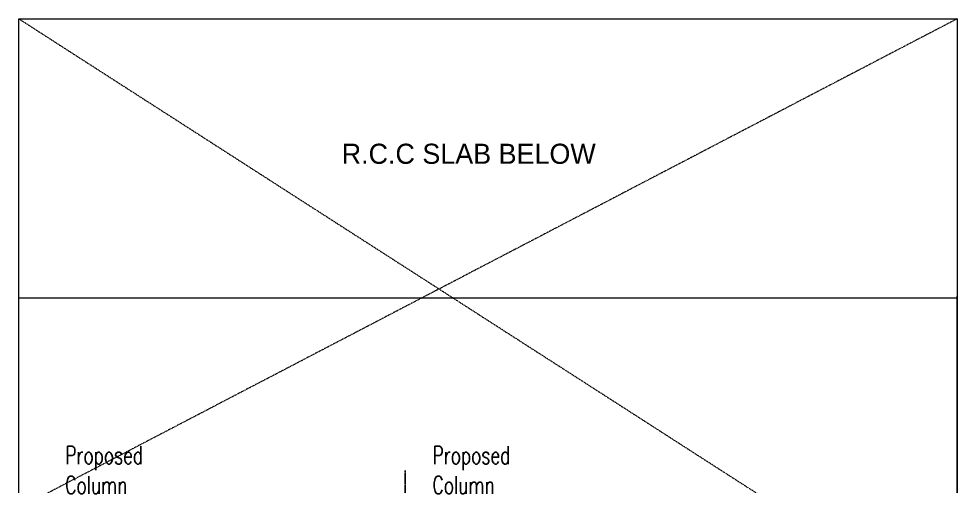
# Model space of a CAD drawing. Extents: x -95606 to 113309, y -42160 to -940.
# Drawn here: x -33012.1 to -32592.1, y -19739.5 to -19530.3 of the extents above; entities that cross this region are included whole.
import ezdxf

# ---------------------------------------------------------------- set-up
doc = ezdxf.new("R2010")
doc.units = 0
doc.header["$LTSCALE"] = 0.02
doc.header["$MEASUREMENT"] = 0
doc.linetypes.add('CENTER', pattern=[50.800000000000004, 31.75, -6.35, 6.35, -6.35])
doc.linetypes.add('CENTERX2', pattern=[101.60000000000001, 63.5, -12.7, 12.7, -12.7])
doc.layers.add('COLUMN TEXT', color=2, linetype='CONTINUOUS')
doc.layers.add('GRID', color=8, linetype='CENTER')
doc.layers.add('HACH', color=8, linetype='CONTINUOUS', lineweight=9)
doc.layers.add('Hatch', color=252, linetype='CONTINUOUS', lineweight=9)
doc.styles.add('RBH-225', font='ARIALN.TTF', dxfattribs={"height": 225})
doc.styles.add('style5', font='romans.shx', dxfattribs={"width": 0.7, "height": 8})

# ---------------------------------------------------------------- blocks, each defined once
blk = doc.blocks.new('A$C08FA64F3')
at = {"layer": 'Hatch', "color": 253, "ltscale": 0.75}
for p, q in [((-1330.751997672327, 329.9999999998872), (-910.7519976722688, 329.9999999999454)), ((-1330.751997672327, 91.49999999988722), (-1330.751997672327, 329.9999999998872)), ((-910.7519976722688, 329.9999999999454), (-910.751997672327, 9.000000000003638))]:
    blk.add_line(p, q, dxfattribs=at)
at = {"layer": 'Hatch', "color": 253, "linetype": 'CENTERX2', "ltscale": 0.12}
for p, q in [((-910.7519976722688, 329.9999999999454), (-1330.751997672327, 110.9999999999454)), ((-1330.751997672327, 329.9999999998872), (-910.751997672327, 59.99999999988722))]:
    blk.add_line(p, q, dxfattribs=at)
at = {"layer": 'Hatch', "color": 253, "ltscale": 2}
blk.add_line((-910.7519976723852, 80.99999999988722), (-910.751997672327, 205.864276894139), dxfattribs=at)
at = {"layer": 'Hatch', "color": 253}
blk.add_line((-1330.751997672327, 205.13572310581), (-910.7519976722106, 205.13572310581), dxfattribs=at)
at = {"layer": 'Hatch', "color": 253, "insert": (-1220.474994241507, 274.0879559092027), "char_height": 9, "attachment_point": 1, "style": 'RBH-225'}
blk.add_mtext_dynamic_manual_height_columns('\\pi34.248;{\\fStylus BT|b0|i0|c0|p34;R.C.C SLAB BELOW}', width=186.2468597287079, gutter_width=1, heights=[0], dxfattribs=at)

msp = doc.modelspace()

# ---------------------------------------------------------------- linework, layer by layer
at = {"layer": 'GRID'}
msp.add_line((-32839.14614537151, -19798.36565431282), (-32839.14614537151, -19732.53298767725), dxfattribs=at)

# ---------------------------------------------------------------- block references
at = {"layer": 'HACH', "lineweight": -2}
msp.add_blockref('A$C08FA64F3', (-31681.39427179128, -19860.34276350947), dxfattribs=at)

# ---------------------------------------------------------------- texts
at = {"layer": 'COLUMN TEXT', "color": 4, "char_height": 8, "width": 15.38370597446919, "attachment_point": 1, "style": 'style5'}
for insert in [(-32991.34636787123, -19721.64979186258), (-32826.96559155518, -19721.64979186258)]:
    msp.add_mtext('Proposed Column', dxfattribs=dict(at, insert=insert))

doc.saveas('drawing.dxf')
